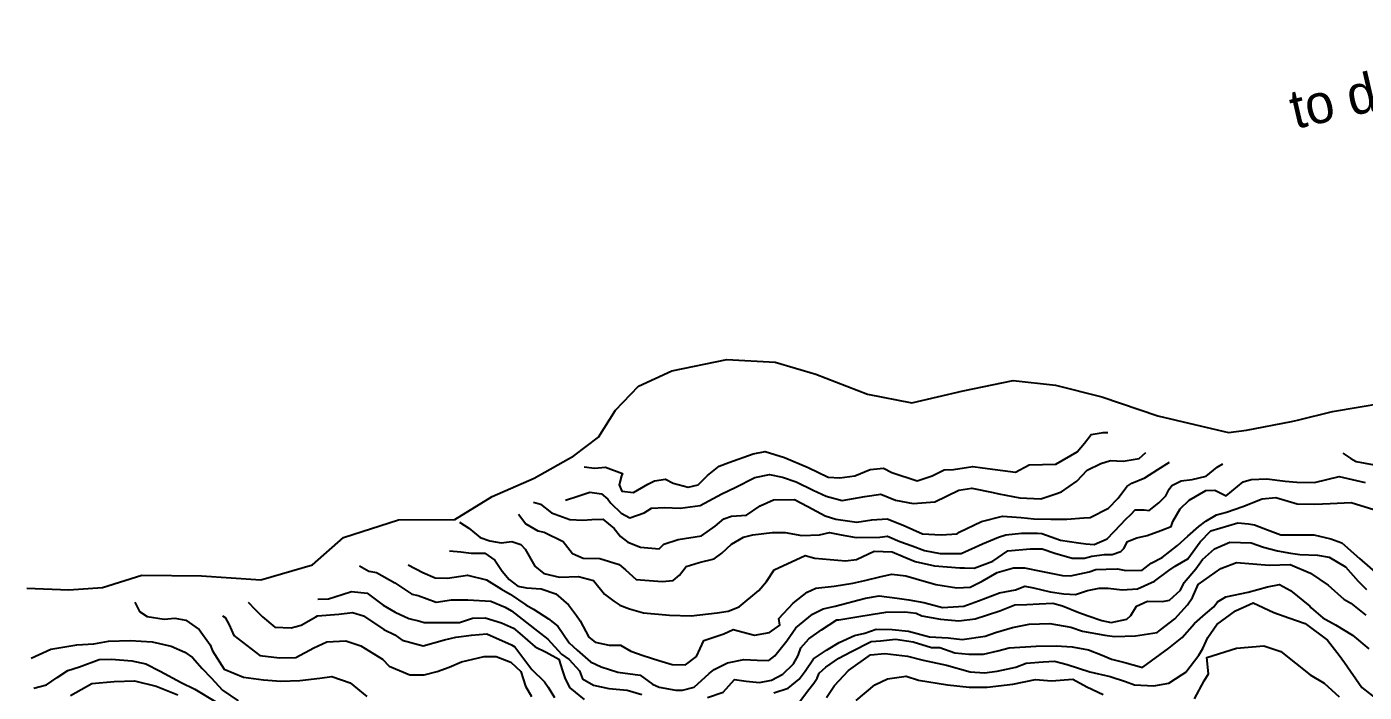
# Model space of a CAD drawing. Header units: inches. Extents: x 200 to 566, y -336 to 11.
# Drawn here: x 205.6 to 308.8, y -61.5 to -10.1 of the extents above; entities that cross this region are included whole.
import ezdxf

# ---------------------------------------------------------------- set-up
doc = ezdxf.new("R2010")
doc.units = ezdxf.units.IN
doc.header["$MEASUREMENT"] = 0
doc.layers.get('0').update_dxf_attribs({"color": 31})
doc.layers.add('NEW', color=7, linetype='Continuous')

msp = doc.modelspace()

# ---------------------------------------------------------------- linework, layer by layer
for points in [[(205.6, -53.41), (208.84, -53.55), (211.45, -53.38), (214.48, -52.43), (219.08, -52.46), (223.67, -52.77), (227.65, -51.61), (230.06, -49.52), (234.3, -48.15), (238.65, -48.13), (241.51, -46.35), (244.76, -44.93), (247.81, -43.2), (249.72, -41.77), (251.04, -39.7), (252.81, -37.84), (255.38, -36.66), (259.62, -35.78), (263.37, -35.99), (266.49, -36.92), (270.48, -38.45), (273.9, -39.12), (277.86, -38.19), (281.72, -37.41), (284.99, -37.77), (288.56, -38.65), (292.9, -40.12), (295.72, -40.8), (298.35, -41.42), (299.74, -41.23), (303.2, -40.56), (303.66, -40.46), (306.38, -39.78), (310.34, -39.13)], [(248.63, -44.06), (249.41, -44.16), (250.27, -44.1), (251.59, -44.58), (251.5, -44.76), (251.33, -45.44), (251.53, -45.95), (252.42, -46.05), (253.53, -45.41), (254.06, -45.15), (254.89, -45.02), (255.5, -45.32), (256.64, -45.64), (257.42, -45.46), (258.15, -44.72), (259.05, -44.01), (259.78, -43.72), (261.65, -43.05), (262.58, -42.87), (264.08, -43.35), (265.91, -44.12), (267.44, -44.85), (268.35, -44.9), (269.51, -44.76), (270.69, -44.28), (271.73, -44.17), (272.37, -44.5), (274.32, -45.15), (275.48, -44.76), (276.41, -44.3), (277.12, -44.27), (278.61, -44.03), (279.37, -44.15), (281.9, -44.47), (282.96, -43.91), (285.01, -43.85), (286.67, -42.9), (287.22, -42.24), (287.74, -41.57), (288.68, -41.42), (289.03, -41.41)], [(247.19, -46.63), (248.12, -46.32), (249.05, -46.01), (249.97, -46.14), (250.45, -46.56), (250.68, -46.87), (251.47, -47.63), (252.14, -48), (253.25, -47.62), (253.82, -47.26), (254.81, -47.2), (256.03, -47.25), (257.57, -47.04), (259.25, -46.14), (260.28, -45.65), (261.8, -44.88), (262.93, -44.65), (263.92, -44.87), (264.99, -45.22), (266.28, -45.85), (267.3, -46.32), (268.52, -46.65), (270.29, -46.36), (271.52, -46.18), (272.64, -46.63), (274.01, -46.9), (275.68, -46.76), (277.52, -45.87), (278.53, -45.71), (280.18, -46.03), (280.63, -46.15), (282.23, -46.45), (283.85, -46.52), (284.93, -46.16), (285.46, -45.98), (286.64, -45.18), (287.44, -44.32), (288.48, -43.8), (289.23, -43.57), (290.22, -43.62), (291.46, -43.41), (291.96, -42.95)], [(307.17, -43), (307.78, -43.43), (308.19, -43.66), (309.58, -43.9), (311, -43.59), (312.32, -44.81), (312.89, -45.46), (314.26, -46.14), (315.7, -46.03), (317.62, -45.64), (319.21, -45.92), (320.13, -46.75), (321.23, -48.22), (322.23, -48.92), (322.88, -49.02), (323.69, -48.91), (324.99, -49.44), (325.95, -49.82), (326.66, -49.94)], [(243.56, -47.72), (244.12, -48.45), (245.04, -49), (245.54, -49.1), (246.99, -49.81), (247.71, -50.74), (248.55, -51.12), (249.82, -51.14), (251.31, -51.59), (251.8, -52.01), (252.64, -52.75), (254.64, -52.91), (255.5, -52.83), (255.98, -52.42), (256.5, -51.74), (257.49, -51.43), (258.65, -51.17), (259.25, -50.73), (260, -50.02), (260.91, -49.5), (260.91, -49.5), (261.64, -49.32), (263.13, -49.14), (264.12, -49.13), (265.41, -49.35), (266.77, -49.3), (267.56, -49.14), (268.45, -49.31), (269.61, -49.51), (271.43, -49.5), (272.04, -49.42), (272.98, -49.82), (273.92, -50.15), (274.88, -50.52), (276.08, -50.75), (277.34, -50.74), (277.72, -50.74), (277.72, -50.74), (279.36, -49.99), (280.59, -49.5), (281.15, -49.32), (282.38, -49.19), (283.6, -49.18), (283.93, -49.21), (285.37, -49.71), (286.77, -49.93), (287.33, -50), (287.98, -50.05), (288.97, -49.61), (290.04, -48.52), (290.39, -48.13), (290.82, -47.72), (291.14, -47.39), (291.83, -47.39), (292.23, -47.44), (292.96, -46.85), (293.51, -46.31), (293.76, -45.78), (293.98, -45.5), (294.69, -45.14), (295.55, -45.04), (296.61, -44.78), (297.46, -44.09), (297.91, -43.83)], [(244.71, -46.8), (245.24, -46.95), (246.11, -47.6), (247.51, -48.13), (248.52, -48.17), (249.2, -48.12), (250.06, -48.11), (250.93, -48.82), (251.42, -49.43), (251.98, -49.88), (252.97, -50.26), (254.41, -50.4), (254.76, -50.04), (255.87, -49.66), (257.67, -49.39), (258.72, -48.63), (259.4, -48.07), (260, -47.86), (261.14, -47.8), (262.2, -47.06), (263.23, -46.6), (264.85, -46.59), (265.87, -47.12), (267.22, -47.85), (268.03, -48.1), (268.03, -48.1), (269.65, -48.34), (270.81, -48.16), (272, -48.08), (273.24, -48.55), (274.74, -49.23), (276.16, -49.32), (277.4, -49.24), (277.55, -49.09), (279.29, -48.29), (280.9, -47.88), (282.35, -47.97), (283.31, -48.07), (284.62, -48.11), (285.86, -48.11), (287.18, -48), (287.68, -47.97), (289.09, -47.25), (289.82, -46.49), (290.49, -45.57), (290.87, -45.31), (291.88, -44.9), (292.88, -44.26), (293.79, -43.7)], [(239.01, -48.32), (239.72, -48.8), (240.59, -49.51), (241.35, -49.76), (242.21, -49.93), (243.05, -49.83), (243.73, -50.05), (244.06, -50.41), (244.81, -51.72), (245.5, -52.3), (246.72, -52.57), (248.19, -52.52), (249.33, -52.84), (250.2, -53.88), (250.91, -54.43), (251.37, -54.73), (252.11, -55.01), (253.2, -55.33), (255.2, -55.5), (256.87, -55.57), (258.89, -55.33), (259.73, -55.2), (260.58, -54.86), (262.09, -53.61), (262.69, -52.92), (263.29, -52.01), (265.68, -50.9), (266.41, -51.1), (268.79, -51.32), (269.63, -51.21), (271.01, -50.57), (272.38, -50.61), (273.24, -50.99), (274.16, -51.36), (274.16, -51.36), (275.66, -51.71), (277.6, -51.85), (277.96, -51.85), (278.72, -51.87), (280.15, -51.33), (281.31, -50.54), (283.03, -50.4), (283.96, -50.4), (284.93, -50.72), (286.27, -51.12), (287.24, -51.12), (287.79, -50.96), (288.78, -50.83), (289.36, -50.83), (290.04, -50.6), (290.26, -50.37), (290.56, -49.83), (291.27, -49.55), (292.07, -49.37), (293.11, -48.98), (293.91, -48.67), (294.04, -48.27), (294.61, -47.3), (295.31, -46.64), (296.59, -45.89), (297.3, -45.86), (298.16, -46.29), (299.47, -45.22), (300.1, -45.04), (301.31, -44.98), (302.71, -45.18), (303.62, -45.25), (304.98, -45.27), (306.88, -44.8), (308.9, -45.27)], [(238.22, -50.54), (239.11, -50.61), (239.89, -50.73), (240.96, -50.73), (241.72, -51.26), (242.29, -52.12), (242.82, -52.75), (243.49, -53.28), (244.17, -53.4), (245.31, -53.47), (246.43, -53.87), (247.42, -54.7), (248.04, -55.54), (248.32, -55.94), (248.99, -57.21), (249.48, -57.58), (250.54, -57.83), (251.43, -57.83), (252.22, -58.28), (253.16, -58.61), (254.38, -59.01), (255.42, -59.3), (256.43, -59.35), (257.28, -58.69), (257.85, -57.46), (259.39, -56.95), (260.12, -56.62), (261.77, -57.06), (262.91, -56.85), (263.71, -56.27), (263.63, -55.76), (264.76, -54.59), (265.83, -53.72), (266.49, -53.41), (267.9, -53.28), (269.34, -53.04), (270.28, -52.83), (271.54, -52.52), (272.35, -52.34), (273.44, -52.46), (274.25, -52.71), (275.77, -53.13), (277.37, -53.4), (278.4, -53.35), (279.34, -52.89), (280.49, -52.22), (281.75, -51.86), (282.61, -51.85), (283.86, -52.1), (285.53, -52.45), (286.14, -52.47), (287.6, -52.16), (288.1, -51.98), (288.89, -51.95), (289.77, -51.94), (290.41, -52.07), (291.67, -52.03), (292.37, -51.5), (293.23, -51.06), (294.41, -50.12), (295.21, -49.4), (296.06, -48.66), (296.59, -48.25), (297.42, -47.77), (298.2, -47.56), (299.44, -47.12), (300.95, -46.53), (301.99, -46.42), (303.63, -46.92), (305, -46.94), (306.19, -46.88), (307.81, -46.82), (309.89, -47.45)], [(235.04, -51.62), (236.16, -52.22), (237.13, -52.62), (238.07, -52.64), (239.61, -52.41), (241.08, -52.78), (242.25, -53.49), (242.91, -53.89), (244.11, -54.72), (244.72, -55.05), (245.87, -55.8), (246.58, -56.36), (247.46, -57.65), (248.09, -58.2), (249.12, -59.11), (249.93, -59.49), (251.22, -59.91), (252.95, -60.13), (253.89, -60.84), (254.4, -61.06), (255.69, -61.28), (256.2, -61.28), (257.11, -61.05), (258.26, -60), (258.64, -59.69), (259.69, -59.18), (260.93, -58.92), (261.97, -58.97), (262.88, -59.01), (263.33, -58.65), (264.25, -57.48), (264.95, -56.49), (266.23, -55.42), (267.06, -55.01), (268, -54.82), (270.32, -54.2), (271.38, -54.02), (272.77, -54.19), (273.68, -54.31), (274.82, -54.53), (276.27, -54.91), (277.91, -54.82), (279.05, -54.41), (280.66, -53.79), (281.9, -53.56), (282.63, -53.27), (283.29, -53.4), (284.58, -53.7), (285.64, -53.87), (286.53, -53.91), (287.46, -53.6), (288.35, -53.42), (289.06, -53.42), (290.14, -53.56), (291.31, -53.48), (292.64, -52.89), (293.75, -52.05), (294.22, -51.72), (295.2, -51.15), (296.15, -49.85), (296.98, -48.99), (299.07, -48.37), (299.88, -48.46), (300.34, -48.54), (301.35, -48.91), (302.37, -49.31), (303.68, -49.31), (304.92, -49.3), (306.24, -49.62), (307.08, -49.92), (308.46, -51.13), (310.04, -52.52)], [(258.15, -61.85), (259.34, -61.44), (260.21, -60.47), (260.21, -60.47), (261.12, -60.59), (262.14, -60.69), (263.07, -60.53), (263.95, -60.05), (264.78, -59.26), (265.13, -58.62), (265.35, -58.03), (265.95, -57.32), (266.93, -56.63), (268.11, -55.86), (268.26, -55.86), (269.65, -55.63), (270.91, -55.42), (271.9, -55.28), (273.36, -55.25), (274.23, -55.35), (274.68, -55.55), (276.13, -55.82), (277.52, -55.94), (278.78, -55.78), (280.7, -55.16), (281.86, -54.7), (282.77, -54.69), (283.73, -54.64), (284.79, -54.58), (285.53, -54.78), (286.8, -55.31), (287.51, -55.56), (288.58, -55.93), (289.28, -56.06), (290.5, -55.82), (290.8, -55.52), (291.24, -54.8), (292.1, -54.42), (293.24, -54.44), (293.8, -54.36), (294.65, -53.57), (294.92, -52.98), (295.82, -51.94), (296.34, -51.2), (297.25, -50.38), (298.45, -49.87), (300.1, -49.93), (301.04, -50.26), (302.13, -50.53), (303.12, -50.71), (303.85, -50.83), (305.22, -50.87), (306.1, -51.04), (307.38, -51.77), (308.35, -52.89), (308.99, -53.52)], [(263.26, -61.5), (264.37, -61.14), (265.2, -60.45), (265.67, -59.83), (266.32, -58.87), (267.32, -58.2), (268.3, -57.61), (269.49, -57.07), (270.29, -56.89), (271.15, -56.58), (272.39, -56.6), (273.66, -56.75), (275.28, -57.17), (276.7, -57.26), (277.79, -57.39), (279.56, -57.12), (280.36, -56.84), (281.67, -56.45), (282.96, -56.19), (284.56, -56.16), (286.18, -56.43), (287.07, -56.73), (288.79, -57.05), (289.55, -57.15), (291.17, -57.11), (292.83, -56.85), (293.09, -56.65), (294.19, -55.8), (295.19, -54.71), (295.56, -54.15), (296.01, -53.15), (297.74, -51.9), (298.95, -51.44), (301.48, -51.65), (303.1, -51.59), (304.68, -52.27), (306.03, -53.18), (307.25, -54.26), (307.79, -54.59), (308.93, -55.5)], [(231.27, -51.69), (232.01, -52.12), (232.59, -52.22), (234.02, -53), (235.32, -53.88), (235.8, -53.98), (237.2, -54.5), (238.39, -54.32), (239.65, -54.31), (241.42, -54.43), (242.52, -54.88), (243, -55.16), (245.02, -56.75), (245.81, -57.35), (246.88, -58.51), (247.47, -58.92), (248.26, -59.8), (248.5, -60.41), (249.34, -60.91), (250.53, -61.16), (251.95, -61.3), (253.06, -61.63)], [(265.24, -62.2), (265.96, -61.25), (266.34, -60.74), (266.59, -60.36), (266.76, -59.98), (267.26, -59.52), (268.27, -58.83), (269.2, -58.34), (270.76, -57.55), (271.49, -57.49), (272.65, -57.36), (274, -57.56), (275.42, -58.01), (276.07, -58), (277.22, -58.4), (278.31, -58.52), (279.44, -58.52), (280.55, -58.26), (281.41, -58.03), (283.51, -57.89), (285.05, -57.88), (286.27, -57.95), (287.54, -58.17), (288.6, -58.6), (289.31, -58.9), (290.33, -59.15), (291.62, -59.52), (291.72, -59.52), (293.73, -58.06), (294.76, -57.22), (295.71, -56.15), (296.56, -55.41), (297.22, -54.87), (297.49, -54.47), (298.14, -54.08), (299.86, -53.72), (301.35, -53.33), (302.28, -53.15), (303.12, -53.6), (304.63, -54.81), (304.73, -54.93), (305.62, -55.72), (306.61, -56.24), (307.91, -57.05), (309.16, -58.11)], [(213.94, -54.5), (214.3, -55.21), (214.89, -55.61), (216.21, -55.81), (217.02, -55.75), (217.88, -55.9), (218.92, -56.6), (219.77, -57.79), (219.93, -58.25), (220.83, -59.66), (222.33, -60.29), (223.88, -60.49), (225.22, -60.61), (226.69, -60.55), (228.23, -60.36), (229.16, -60.23), (230.56, -60.73), (231.84, -61.79)], [(222.7, -54.5), (223.24, -55.08), (223.8, -55.64), (224.74, -56.42), (226.01, -56.49), (226.79, -56.28), (227.9, -55.64), (228.05, -55.57), (229.69, -55.43), (230.75, -55.3), (231.59, -55.57), (233.15, -56.6), (234.01, -57.03), (234.57, -57.43), (236.2, -57.86), (237.84, -57.42), (238.72, -57.21), (239.93, -57.05), (241.12, -56.94), (243, -57.8), (243.26, -57.95), (244.59, -59.69), (245.56, -60.65), (245.85, -61.06), (246.34, -61.86)], [(228.06, -54.27), (228.9, -54.24), (229.38, -54.09), (230.66, -53.67), (231.88, -53.82), (233.1, -54.73), (234.04, -55.28), (235.09, -55.76), (235.95, -55.98), (236.28, -56.06), (237.85, -56.07), (238.99, -56.07), (240, -55.73), (240.98, -55.7), (242.23, -56.1), (243.17, -56.5), (243.65, -56.93), (244.83, -57.94), (245.69, -58.37), (246.66, -58.89), (246.95, -59.81), (247.16, -60.41), (247.52, -61.1), (248.61, -62.01)], [(267.31, -61.86), (267.93, -60.94), (269.01, -59.77), (270.72, -58.56), (271.83, -58.46), (273.58, -58.68), (274.79, -58.97), (276.57, -59.37), (278.4, -59.89), (279.51, -59.96), (280.5, -59.83), (281.93, -59.52), (282.72, -59.21), (284.03, -59.1), (284.91, -59.05), (285.88, -59.3), (287.65, -59.87), (289.2, -60.24), (290.39, -60.62), (291.08, -60.87), (292.57, -60.96), (293.73, -60.75), (294.76, -60.09), (295.04, -59.91), (296.06, -58.58), (296.36, -58.07), (296.76, -57.23), (297.43, -56.22), (298.89, -55.17), (300.25, -54.55), (301.85, -55.3), (302.99, -55.7), (304.26, -56.15), (305.97, -57.44), (306.89, -58.58), (307.3, -59.16), (308.64, -61.08), (309.81, -62.01)], [(220.71, -55.55), (220.91, -55.68), (221.22, -56.24), (221.59, -57.07), (223.58, -58.63), (225.1, -58.8), (226.36, -58.77), (227.77, -58.03), (228.75, -57.57), (230.22, -57.48), (231.39, -57.86), (233.05, -58.89), (233.58, -59.44), (235.16, -60.12), (236.27, -60.12), (237.28, -59.86), (238.19, -59.52), (239.15, -59.11), (240.89, -58.7), (241.82, -58.69), (242.97, -59.12), (243.73, -59.85), (244.1, -60.99), (244.56, -61.77)], [(205.94, -58.83), (207.45, -58.14), (209.47, -57.8), (210.79, -57.71), (211.92, -57.5), (213.59, -57.47), (215.27, -57.56), (216.76, -57.91), (217.8, -58.36), (218.39, -58.76), (219.13, -59.62), (219.83, -60.35), (220.7, -61.29), (221.92, -62.12)], [(295.72, -61.96), (296.46, -60.56), (296.79, -60.03), (296.67, -58.78), (298.97, -58.04), (301.07, -57.87), (302.39, -58.3), (304.65, -60.11), (305.72, -60.74), (306.87, -61.8)], [(206.14, -61.14), (207.13, -60.88), (207.95, -60.32), (208.78, -59.78), (209.67, -59.49), (211.2, -58.93), (212.14, -58.9), (213.71, -59.02), (214.8, -59.26), (215.9, -59.82), (217.53, -60.7), (218.57, -61.22), (220.2, -62.18)], [(208.98, -61.71), (210.62, -60.78), (212.36, -60.62), (213.91, -60.56), (215.58, -60.99), (217.26, -61.64)], [(269.62, -62.1), (271.04, -60.87), (272.03, -60.41), (273.47, -60.2), (274.43, -60.52), (276.66, -60.87), (278.33, -61.06), (279.72, -61.05), (281.69, -60.82), (283.46, -60.48), (284.68, -60.57), (286.32, -60.44), (287.41, -61.04), (288.68, -61.62)]]:
    msp.add_lwpolyline(points)

# ---------------------------------------------------------------- texts
at = {"layer": 'NEW', "insert": (302.81, -15.09), "char_height": 3, "width": 75.4467, "attachment_point": 1, "rotation": 12.9884}
msp.add_mtext('{\\fCityBlueprint|b0|i0|c2|p2;to daga dzong}', dxfattribs=at)

doc.saveas('drawing.dxf')
